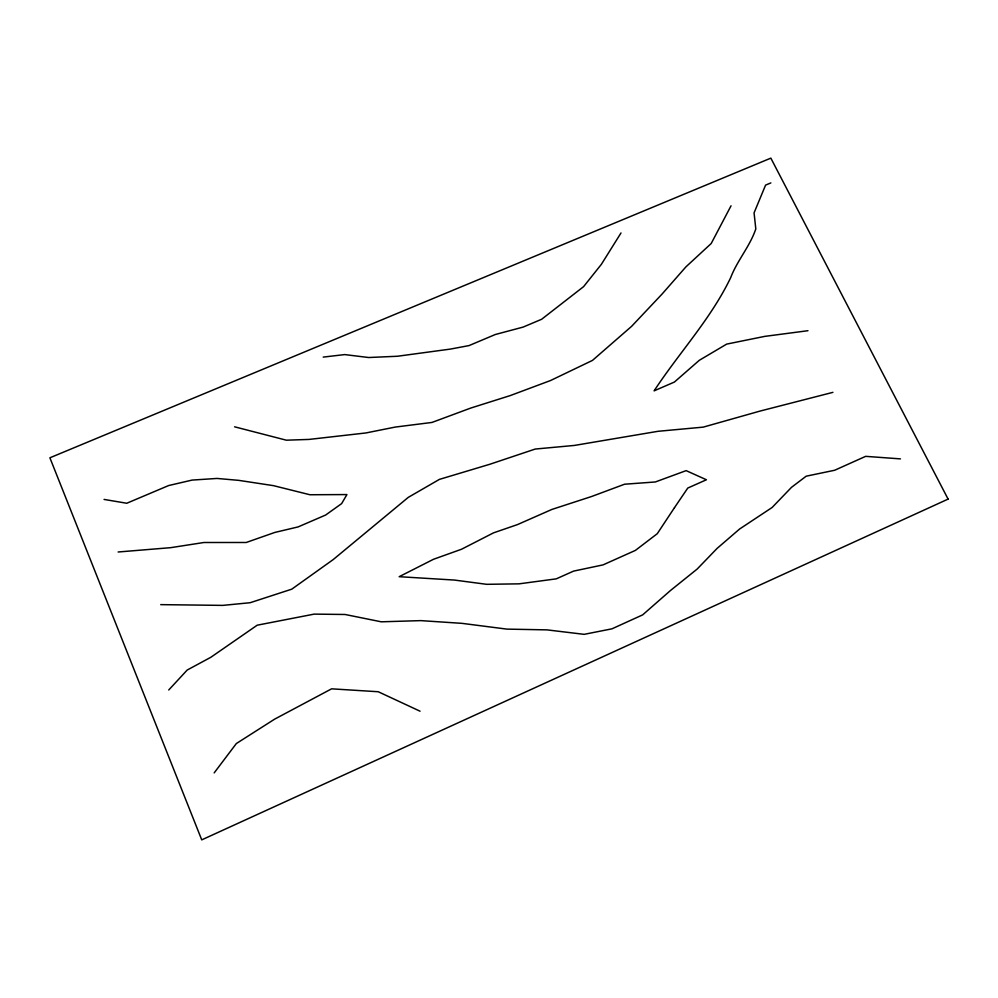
<?xml version="1.0" encoding="UTF-8"?>
<svg xmlns="http://www.w3.org/2000/svg" width="998" height="998" viewBox="0 0 998 998"><rect width="100%" height="100%" fill="white"/><g stroke="black" fill="none" stroke-linecap="round" stroke-linejoin="round"><path stroke-width="1.5" d="M731.035 205.813L711.2 243.512L685.888 266.903L662.098 294.023L631.609 326.334L592.475 360.403L550.547 380.525L510.315 395.557L470.844 408.032L431.972 422.441L395.283 427.069L365.892 432.957L309.056 439.419L286.376 440.193L234.567 426.807M621.006 232.958L601.37 264.333L583.593 286.638L541.64 319.273L523.077 327.107L495.295 334.517L469.085 345.57L450.497 349.075L397.466 356.249L368.674 357.521L344.747 354.589L323.215 357.097M214.171 772.889L236.339 743.547L274.662 719.134L331.598 688.832L378.23 691.739L420.046 711.2M168.737 689.992L187.187 670.045L210.803 657.308L257.197 625.197L314.183 614.119L345.071 614.481L381.273 621.816L420.819 620.619L461.999 623.351L506.834 629.114L547.016 629.875L584.167 634.341L611.961 628.827L642.675 614.868L670.531 590.467L697.165 569.06L717.051 548.451L739.568 529.04L772.128 507.483L791.501 487.336L806.197 476.183L834.665 470.258L865.653 456.348L900.446 458.88M770.868 182.908L765.578 185.117L754.064 212.873L755.81 228.916C749.96 246.344 737.21 260.503 730.648 277.718C710.726 319.148 679.151 352.668 654.114 390.842L674.399 382.059L699.299 360.303L726.669 344.11L764.705 336.388L807.968 330.7M832.918 392.351L760.139 411.051L703.216 427.132L658.031 431.298L574.411 445.432L535.227 449.05L489.818 464.27L439.394 479.389L408.282 497.366L333.207 559.579L291.79 589.157L250.199 602.705L222.853 605.387L160.728 604.638M118.138 551.994L170.733 547.665L203.941 542.5L246.219 542.488L274.787 532.445L298.14 526.907L325.647 515.03L341.615 503.628L346.93 494.571L309.916 494.746L273.527 485.664L238.747 480.362L217.015 478.441L192.09 480.088L168.674 485.539L126.758 503.254L104.066 499.424M674.498 507.633L657.283 533.681L635.402 550.397L603.042 564.893L573.563 571.118L556.273 578.852L519.06 583.842L486.662 584.317L454.427 580.063L399.175 576.694L433.506 559.279L461.563 549.224L493.548 532.845L517.475 524.599L551.882 509.442L591.627 496.493L624.586 484.217L655.337 481.972L686.137 470.632L706.422 479.764L687.784 488.047L674.498 507.633M948.1 499.1L201.733 839.867L49.9 457.795L770.843 158.133L948.1 499.1"/></g></svg>
